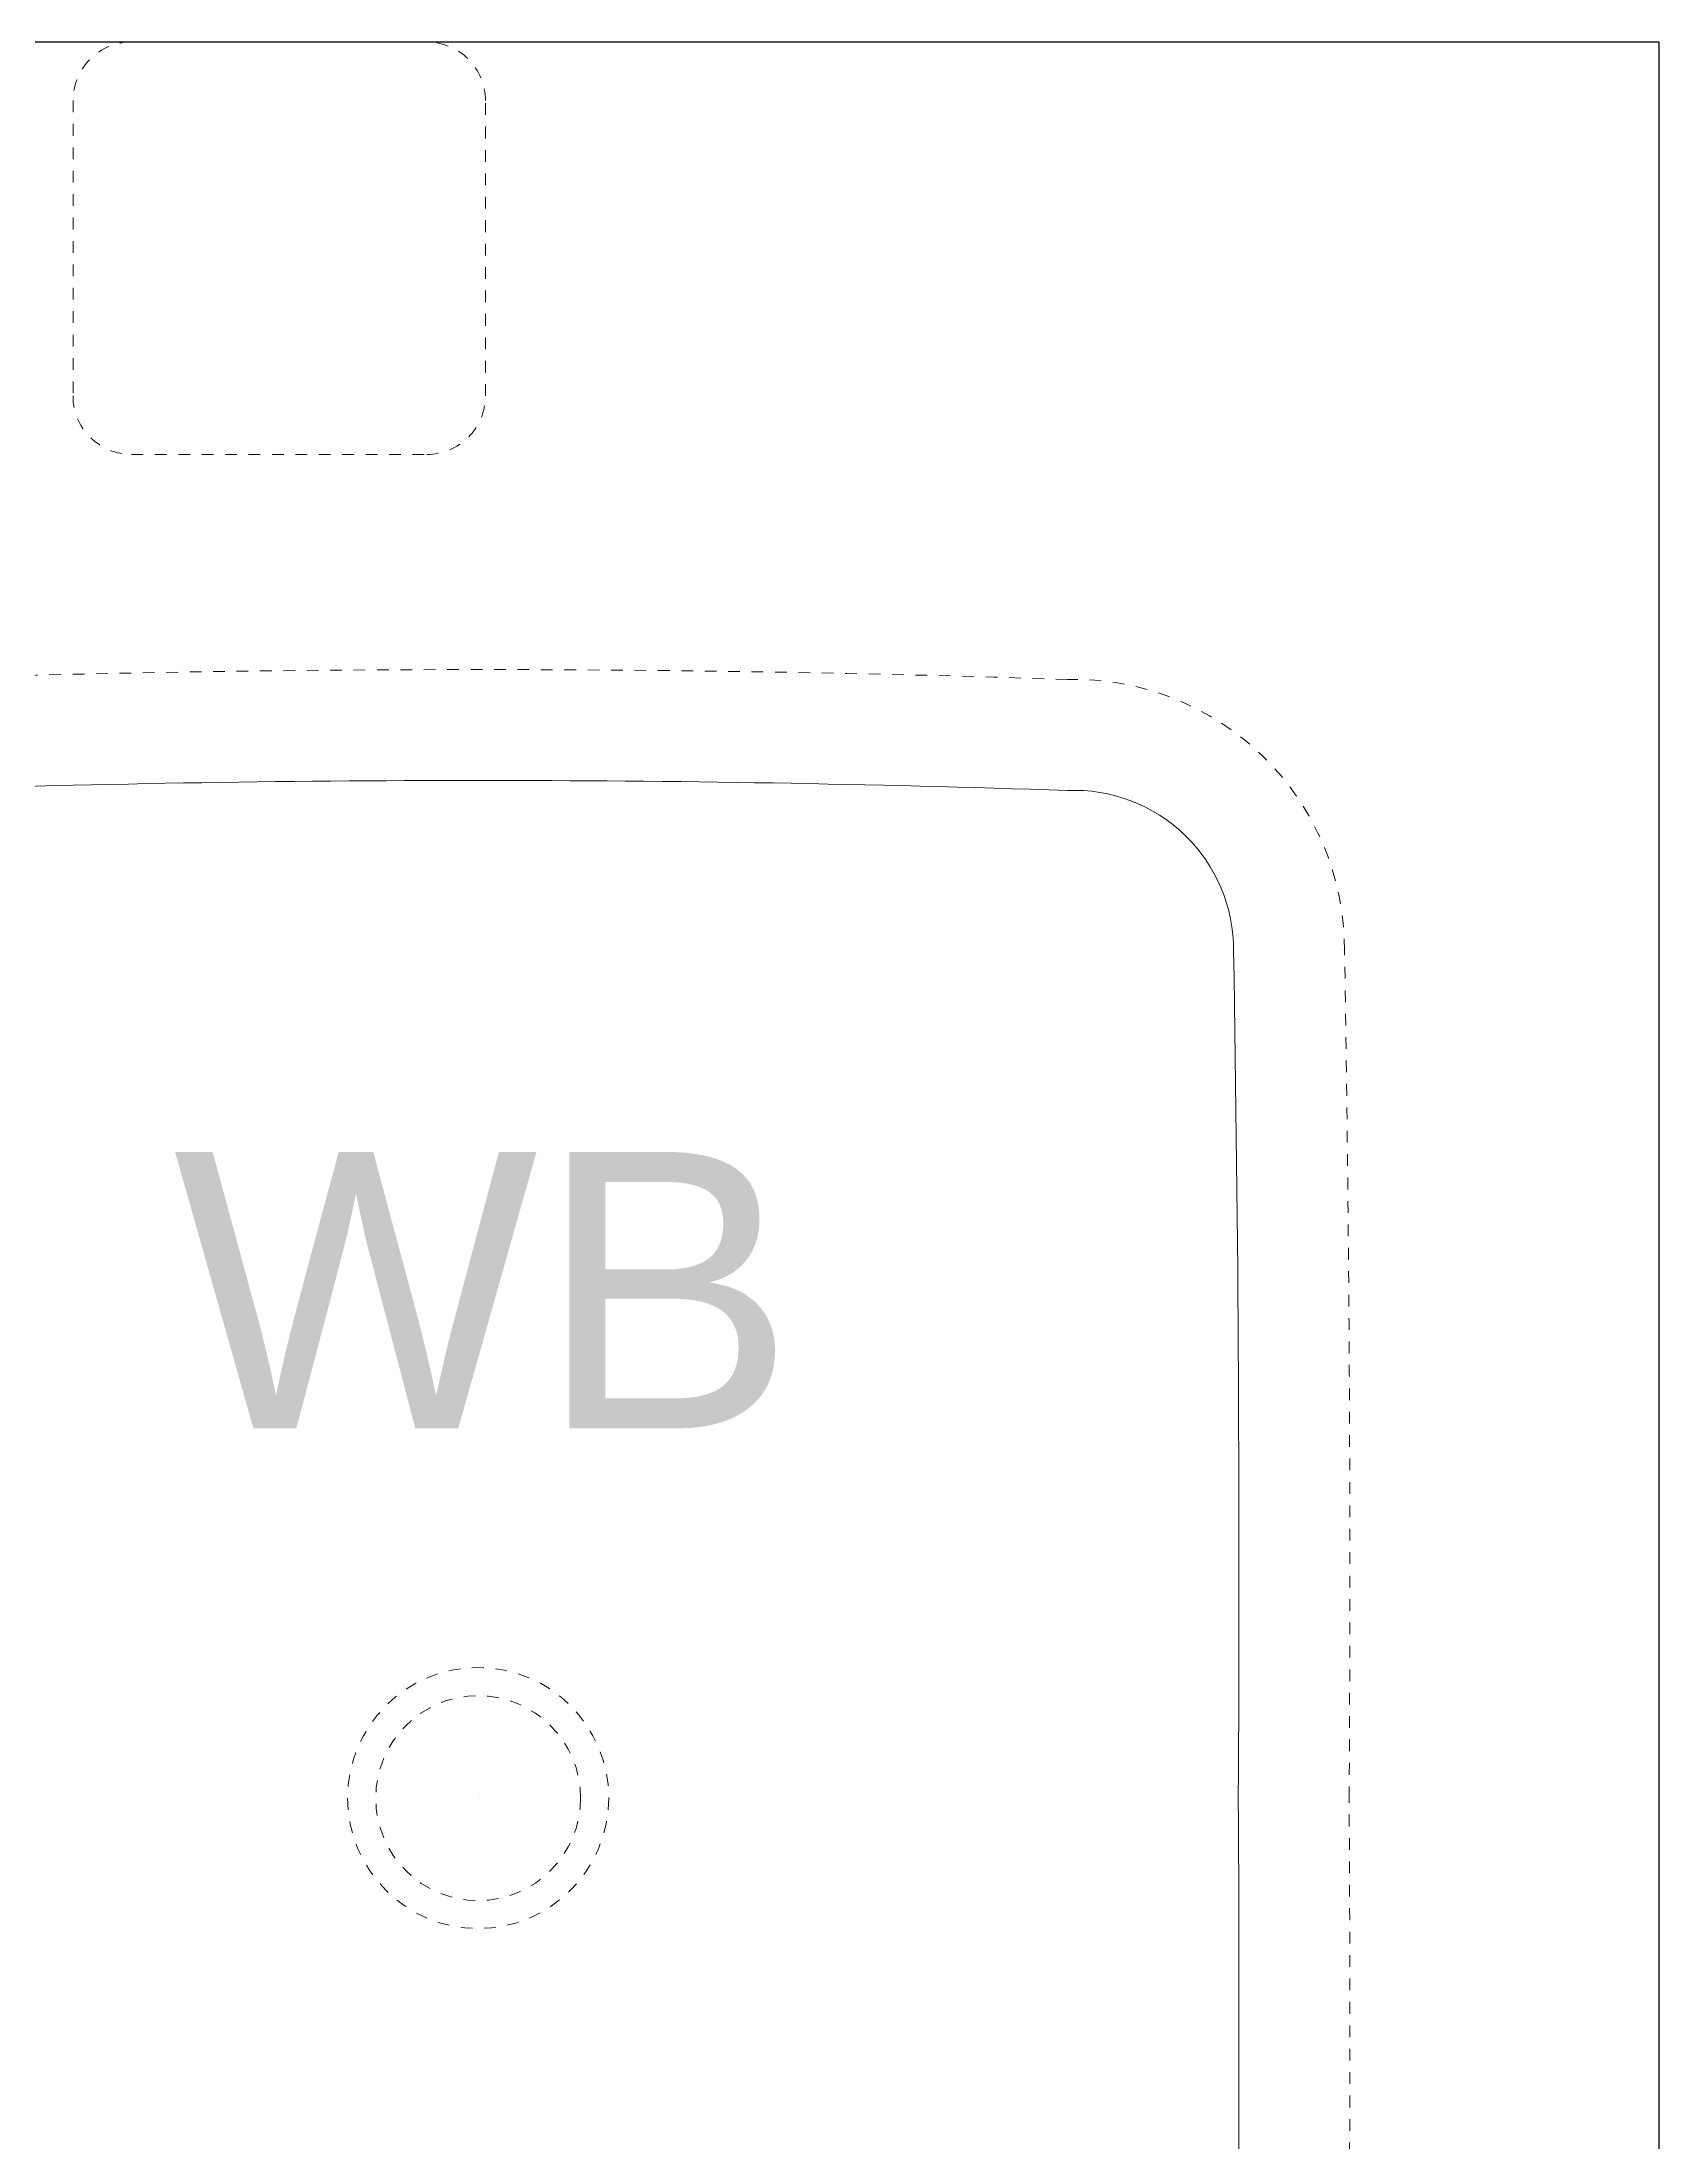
# Model space of a CAD drawing. Header units: inches. Extents: x 0 to 2865, y 0 to 4378.
# Drawn here: x 1216.78 to 1230.59, y 997.2 to 1015.13 of the extents above; entities that cross this region are included whole.
import ezdxf

# ---------------------------------------------------------------- set-up
doc = ezdxf.new("R2010")
doc.units = ezdxf.units.IN
doc.linetypes.add('DASHED', pattern=[0.75, 0.5, -0.25])
doc.layers.add('I-FIXTURE', color=8, linetype='Continuous', lineweight=5)
doc.layers.add('l-FIXTURE', color=7, linetype='Continuous', lineweight=5)
doc.layers.add('I-FURN', color=8, linetype='Continuous')
doc.layers.add('TTEXT', color=7, linetype='Continuous')
doc.styles.add('A-ARCH-B01FL$0$Annotative', font='arial.ttf')
doc.styles.get("Standard").update_dxf_attribs({"font": 'arial.ttf'})

# ---------------------------------------------------------------- blocks, each defined once
blk = doc.blocks.new('WB')
at = {"color": 0, "linetype": 'DASHED', "lineweight": 5, "ltscale": 0.1}
blk.add_lwpolyline([(14.841, -7.241, 0.005975), (14.88, -0.001, 0.005975), (14.841, 7.241, 0.421899), (12.474, 9.555, 0.016836), (2.405, 9.555, 0.421667), (0.039, 7.241, 0.005823), (0, 0, 0.005823), (0.039, -7.241, 0.421667), (2.405, -9.555, 0.016836), (12.474, -9.555, 0.421899)], format="xyb", close=True, dxfattribs=at)
at = {"color": 0, "lineweight": 5}
blk.add_lwpolyline([(13.936, 0.745, 0.005371), (13.893, 7.235, 0.428792), (12.473, 8.607, 0.01694), (2.406, 8.607, 0.428462), (0.987, 7.235, 0.005836), (0.947, 0, 0.005836), (0.987, -7.235, 0.428462), (2.406, -8.607, 0.01694), (12.473, -8.607, 0.428792), (13.893, -7.235, 0.005316), (13.936, -0.813, 0.005316)], format="xyb", dxfattribs=at)
at = {"color": 0, "linetype": 'DASHED', "lineweight": 5, "ltscale": 0.1}
for centre, radius in [((7.44, -0.001), 1.115), ((7.44, 0), 0.875)]:
    blk.add_circle(centre, radius, dxfattribs=at)
for tag, p in [('MODELNUMBER', (7.428, 0.003)), ('TRADENAME', (7.429, 0.003)), ('PRODUCT', (7.431, 0.003)), ('MATERIAL', (7.433, 0.003))]:
    blk.add_attdef(tag, p, '', height=0.001, rotation=270, dxfattribs=at)

msp = doc.modelspace()

# ---------------------------------------------------------------- linework, layer by layer
at = {"layer": 'I-FIXTURE', "color": 8, "linetype": 'DASHED', "lineweight": 5, "ltscale": 0.1, "transparency": 33554636}
msp.add_lwpolyline([(1217.043, 1012.111, 0.414214), (1217.543, 1011.611), (1220.066, 1011.611, 0.414214), (1220.566, 1012.111), (1220.566, 1012.111), (1220.566, 1014.634, 0.414214), (1220.066, 1015.134), (1217.543, 1015.134, 0.414214), (1217.043, 1014.634)], format="xyb", close=True, dxfattribs=at)
at = {"layer": 'I-FURN', "color": 8, "transparency": 33554636}
msp.add_lwpolyline([(1208.574, 1015.134), (1208.574, 985.134), (1229.227, 985.134, 0.414214), (1230.591, 986.498), (1230.591, 1015.134)], format="xyb", close=True, dxfattribs=at)

# ---------------------------------------------------------------- block references
at = {"layer": 'l-FIXTURE', "color": 8, "lineweight": 5, "transparency": 33554636}
ref = msp.add_blockref('WB', (1227.944, 1000.134), dxfattribs=dict(at, rotation=180))
ref.add_attrib('MATERIAL', 'VITREOUS CHINA', (1220.51, 1000.143), dxfattribs={"layer": 'I-FIXTURE', "color": 8, "linetype": 'DASHED', "lineweight": 5, "ltscale": 0.1, "height": 0.001, "rotation": 270})
ref.add_attrib('PRODUCT', 'BATHROOM SINK', (1220.511, 1000.143), dxfattribs={"layer": 'I-FIXTURE', "color": 8, "linetype": 'DASHED', "lineweight": 5, "ltscale": 0.1, "height": 0.001, "rotation": 270})
ref.add_attrib('TRADENAME', 'CAXTON', (1220.513, 1000.137), dxfattribs={"layer": 'I-FIXTURE', "color": 8, "linetype": 'DASHED', "lineweight": 5, "ltscale": 0.1, "height": 0.001, "rotation": 270})
ref.add_attrib('MODELNUMBER', 'K-20000', (1220.515, 1000.137), dxfattribs={"layer": 'I-FIXTURE', "color": 8, "linetype": 'DASHED', "lineweight": 5, "ltscale": 0.1, "height": 0.001, "rotation": 270})

# ---------------------------------------------------------------- texts
at = {"layer": 'TTEXT', "color": 8, "lineweight": 5, "ltscale": 0.001, "transparency": 33554636, "insert": (1223.213, 1004.473), "char_height": 2.3609, "attachment_point": 6, "style": 'A-ARCH-B01FL$0$Annotative'}
msp.add_mtext('WB', dxfattribs=at)

doc.saveas('drawing.dxf')
